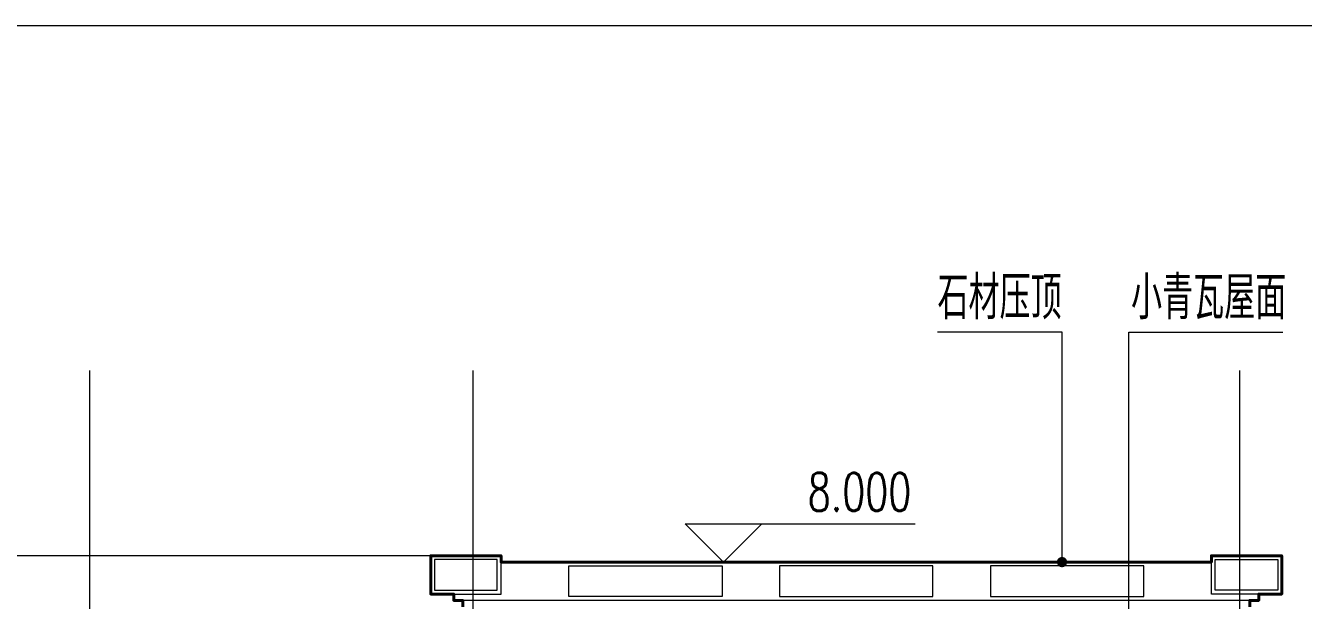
# Model space of a CAD drawing. Extents: x 577108 to 1042908, y 41950 to 81950.
# Drawn here: x 723071 to 733073, y 77453 to 81950 of the extents above; entities that cross this region are included whole.
import ezdxf

# ---------------------------------------------------------------- set-up
doc = ezdxf.new("R2010")
doc.units = 0
doc.header["$LTSCALE"] = 1000
doc.header["$MEASUREMENT"] = 0
doc.linetypes.add('DOTE', pattern=[2.42, 2, -0.2, 0.02, -0.2])
for name, color, linetype, lineweight in [('DIM_ELEV', 3, 'CONTINUOUS', 15), ('DIM_LEAD', 3, 'CONTINUOUS', 15), ('DOTE', 1, 'DOTE', 0), ('LM-L', 7, 'CONTINUOUS', 15), ('LM-S', 8, 'CONTINUOUS', 5), ('PUB_TEXT', 7, 'CONTINUOUS', 20), ('wall', 2, 'CONTINUOUS', 40)]:
    doc.layers.add(name, color=color, linetype=linetype, lineweight=lineweight)
doc.styles.add('_TCH_DIM', font='SIMPLEX', dxfattribs={"bigfont": 'GBCBIG'})

msp = doc.modelspace()

# ---------------------------------------------------------------- linework, layer by layer
at = {"layer": 'DIM_ELEV'}
for p, q in [((728533.5831, 77752.8769), (728233.5831, 78052.8769)), ((728233.5831, 78052.8769), (730033.5831, 78052.8769)), ((728533.5831, 77752.8769), (728833.5831, 78052.8769)), ((726243.0894, 77802.8769), (721273.0894, 77802.8769))]:
    msp.add_line(p, q, dxfattribs=at)
at = {"layer": 'DIM_LEAD'}
for p, q in [((731183.4601, 79552.8769), (730208.7714, 79552.8769)), ((731183.4601, 77752.8769), (731183.4601, 79552.8769)), ((731706.9114, 76030.0119), (731706.9114, 79552.8769)), ((731706.9114, 79552.8769), (732911.4949, 79552.8769))]:
    msp.add_line(p, q, dxfattribs=at)
at = {"layer": 'DIM_LEAD', "const_width": 40}
msp.add_lwpolyline([(731183.4601, 77732.8769, 1), (731183.4601, 77772.8769, 1)], format="xyb", close=True, dxfattribs=at)
at = {"layer": 'DOTE'}
for p, q in [((723573.0894, 79252.8769), (723573.0894, 68252.8769)), ((726573.0894, 79252.8769), (726573.0894, 68252.8769)), ((732573.0894, 79252.8769), (732573.0894, 68252.8769))]:
    msp.add_line(p, q, dxfattribs=at)
at = {"layer": 'LM-L'}
for p, q in [((732353.0894, 77752.8769), (726793.0894, 77752.8769)), ((726423.0894, 77452.8769), (726423.0894, 77502.8769)), ((732723.0894, 77452.8769), (726423.0894, 77452.8769)), ((732723.0894, 77452.8769), (732723.0894, 77502.8769))]:
    msp.add_line(p, q, dxfattribs=at)
for points in [[(726793.0894, 77802.8769), (726243.0894, 77802.8769), (726243.0894, 77502.8769), (726793.0894, 77502.8769)], [(732353.0894, 77802.8769), (732903.0894, 77802.8769), (732903.0894, 77502.8769), (732353.0894, 77502.8769)]]:
    msp.add_lwpolyline(points, close=True, dxfattribs=at)
at = {"layer": 'LM-S'}
for points in [[(715908.4301, 81950.2272), (765308.4301, 81950.2272), (765308.4301, 41950.2272), (715908.4301, 41950.2272)], [(726763.0894, 77772.8769), (726273.0894, 77772.8769), (726273.0894, 77532.8769), (726763.0894, 77532.8769)], [(727323.0894, 77722.8769), (728523.0894, 77722.8769), (728523.0894, 77482.8769), (727323.0894, 77482.8769)], [(730173.0894, 77722.8769), (728973.0894, 77722.8769), (728973.0894, 77482.8769), (730173.0894, 77482.8769)], [(731823.0894, 77722.8769), (730623.0894, 77722.8769), (730623.0894, 77482.8769), (731823.0894, 77482.8769)], [(732383.0894, 77772.8769), (732873.0894, 77772.8769), (732873.0894, 77532.8769), (732383.0894, 77532.8769)]]:
    msp.add_lwpolyline(points, close=True, dxfattribs=at)
at = {"layer": 'wall'}
msp.add_lwpolyline([(726493.0894, 77402.8769), (726493.0894, 77452.8769), (726423.0894, 77452.8769), (726423.0894, 77502.8769), (726243.0894, 77502.8769), (726243.0894, 77802.8769), (726793.0894, 77802.8769), (726793.0894, 77752.8769), (732353.0894, 77752.8769), (732353.0894, 77802.8769), (732903.0894, 77802.8769), (732903.0894, 77502.8769), (732723.0894, 77502.8769), (732723.0894, 77452.8769), (732653.0894, 77452.8769), (732653.0894, 77402.8769)], dxfattribs=at)

# ---------------------------------------------------------------- texts
at = {"layer": 'PUB_TEXT', "style": '_TCH_DIM'}
for s, p in [('石材压顶', (730208.7714, 79652.8769)), ('小青瓦屋面', (731723.729, 79652.8769))]:
    msp.add_text(s, height=337.58865, dxfattribs=at).set_placement(p)
at = {"layer": 'PUB_TEXT', "style": '_TCH_DIM', "width": 0.705882}
msp.add_text('8.000', height=297.5, dxfattribs=at).set_placement((729193.5831, 78152.8769))

doc.saveas('drawing.dxf')
